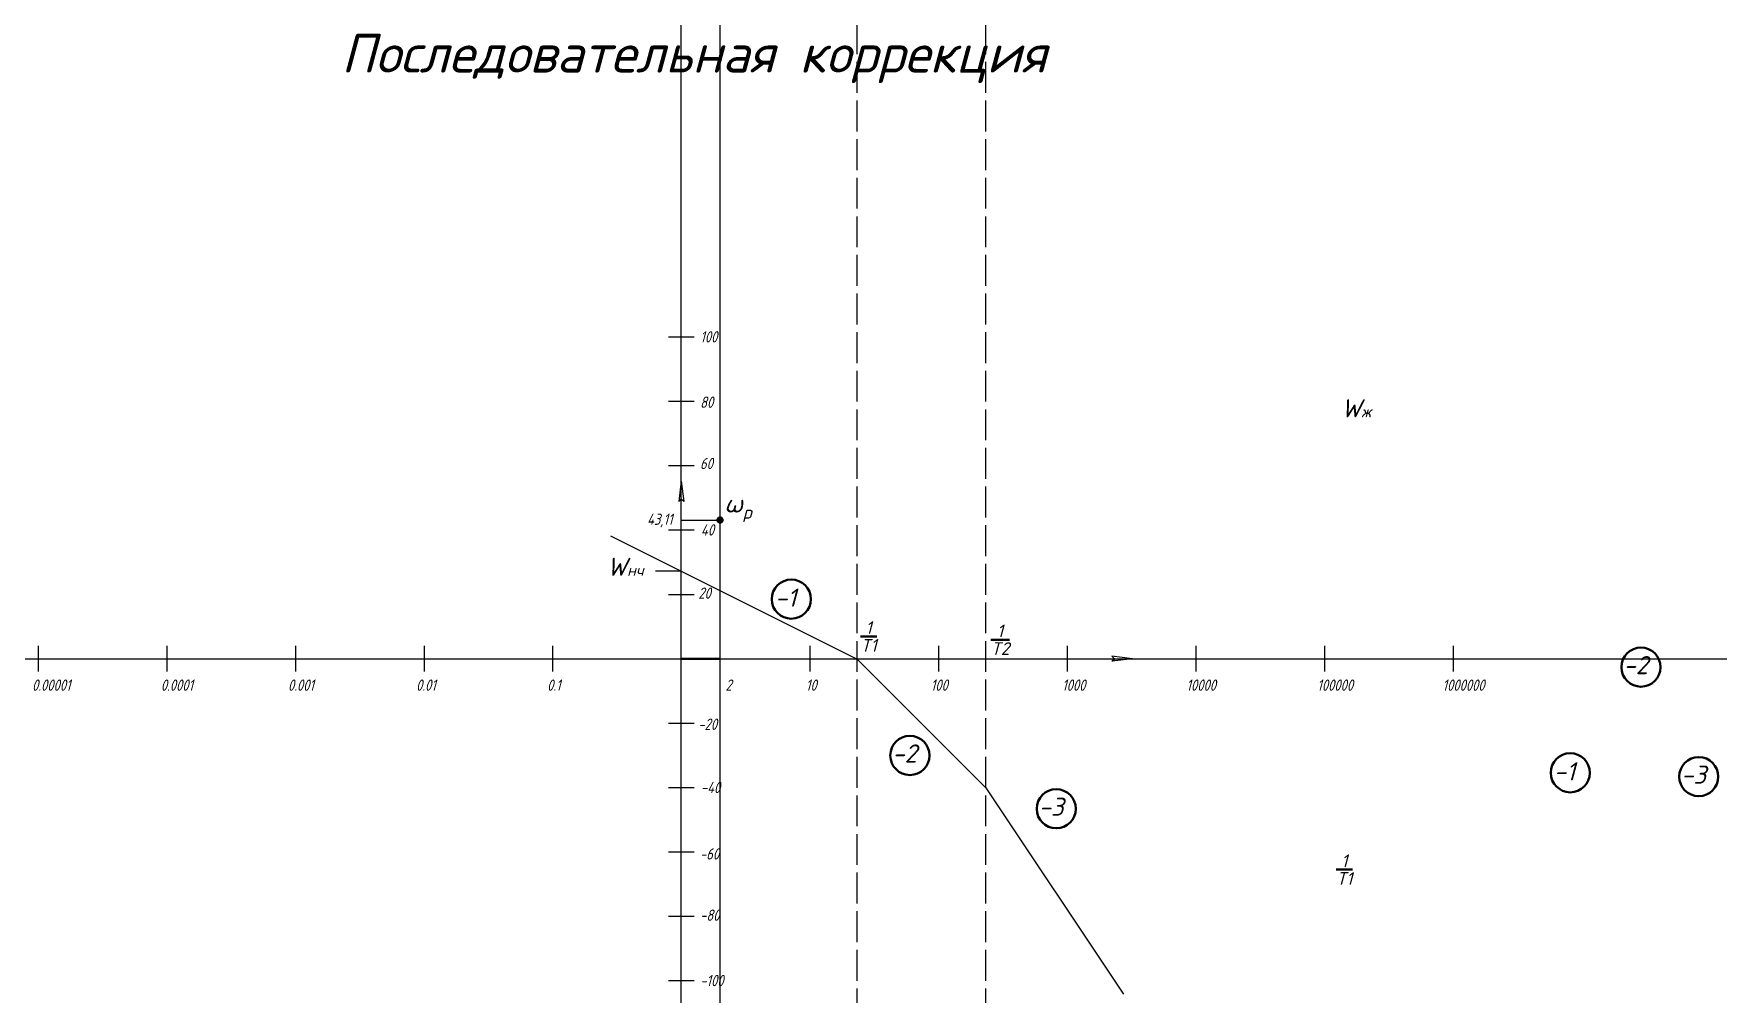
# Model space of a CAD drawing. Header units: millimetres. Extents: x 2179 to 2833, y 1515 to 1889.
import ezdxf

# ---------------------------------------------------------------- set-up
doc = ezdxf.new("R2010")
doc.units = ezdxf.units.MM
doc.linetypes.add('ACAD_ISO02W100', pattern=[15, 12, -3])
doc.linetypes.add('Amconstr', pattern=[9999, 9999, 0])
doc.layers.add('0.5', color=255, linetype='Continuous', lineweight=50)
doc.layers.add('AM_CL', color=1, linetype='Amconstr', lineweight=25)
doc.styles.add('ГОСТ', font='GOST type A.ttf', dxfattribs={"oblique": 15, "height": 5})

msp = doc.modelspace()

# ---------------------------------------------------------------- hatches: boundary and pattern name
at = {"layer": '0.5'}
h = msp.add_hatch(color=4, dxfattribs=at)
h.dxf.hatch_style = 1
h.paths.add_polyline_path([(2445.51, 1700.7, 0.414653), (2444.51, 1699.7), (2445.51, 1699.7)])
h.paths.add_polyline_path([(2446.51, 1699.7, 0.413774), (2445.51, 1700.7), (2445.51, 1699.7), (2445.51, 1698.7, 0.413774)])
h.paths.add_polyline_path([(2445.51, 1699.7), (2444.51, 1699.7, 0.414653), (2445.51, 1698.7)])

# ---------------------------------------------------------------- linework, layer by layer
for p, q in [((2425.46, 1770.82), (2435.46, 1770.82)), ((2425.46, 1745.82), (2435.46, 1745.82)), ((2425.46, 1720.82), (2435.46, 1720.82)), ((2425.46, 1695.82), (2435.46, 1695.82)), ((2430.46, 1679.79), (2420.46, 1679.79)), ((2425.46, 1670.82), (2435.46, 1670.82)), ((2180.46, 1650.82), (2180.46, 1640.82)), ((2230.46, 1650.82), (2230.46, 1640.82)), ((2280.46, 1650.82), (2280.46, 1640.82)), ((2330.46, 1650.82), (2330.46, 1640.82)), ((2380.46, 1650.82), (2380.46, 1640.82)), ((2480.46, 1650.82), (2480.46, 1640.82)), ((2530.46, 1650.82), (2530.46, 1640.82)), ((2580.46, 1650.82), (2580.46, 1640.82)), ((2630.46, 1650.82), (2630.46, 1640.82)), ((2680.46, 1650.82), (2680.46, 1640.82)), ((2730.46, 1650.82), (2730.46, 1640.82)), ((2425.46, 1620.82), (2435.46, 1620.82)), ((2425.46, 1595.82), (2435.46, 1595.82)), ((2425.46, 1570.82), (2435.46, 1570.82)), ((2425.46, 1545.82), (2435.46, 1545.82)), ((2425.46, 1520.82), (2435.46, 1520.82))]:
    msp.add_line(p, q)
at = {"color": 4}
msp.add_line((2430.46, 1699.7), (2445.51, 1699.7), dxfattribs=at)
at = {"color": 2}
for p, q in [((2402.97, 1693.54), (2498.79, 1645.63)), ((2498.79, 1645.63), (2548.79, 1595.63)), ((2548.79, 1595.63), (2602.26, 1515.42))]:
    msp.add_line(p, q, dxfattribs=at)
at = {"color": 6}
msp.add_xline((2445.51, 1645.82), (0, 1), dxfattribs=at)
at = {"linetype": 'ACAD_ISO02W100'}
for p in [(2498.79, 1645.82), (2498.79, 1670.82), (2548.79, 1645.82), (2548.79, 1670.82)]:
    msp.add_xline(p, (0, 1), dxfattribs=at)
at = {"layer": '0.5', "color": 4}
msp.add_line((2430.46, 1645.82), (2445.51, 1645.82), dxfattribs=at)
msp.add_circle((2445.51, 1699.7), 1, dxfattribs=at)
at = {"layer": '0.5'}
for centre in [(2473.22, 1668.96), (2803.43, 1642.54), (2519.29, 1608.21), (2775.96, 1601.49), (2825.9, 1599.99), (2576.18, 1587.52)]:
    msp.add_circle(centre, 7.6, dxfattribs=at)
at = {"layer": 'AM_CL', "color": 4}
for p, q in [((2430.46, 1714.84), (2429.46, 1706.84)), ((2430.46, 1714.84), (2431.46, 1706.84)), ((2429.46, 1706.84), (2430.46, 1707.84)), ((2431.46, 1706.84), (2430.46, 1707.84)), ((2605.85, 1645.82), (2597.85, 1646.82)), ((2597.85, 1646.82), (2598.85, 1645.82)), ((2605.85, 1645.82), (2597.85, 1644.82)), ((2597.85, 1644.82), (2598.85, 1645.82))]:
    msp.add_line(p, q, dxfattribs=at)
at = {"layer": 'AM_CL'}
for direction in [(0, 1), (1, 0)]:
    msp.add_xline((2430.46, 1645.82), direction, dxfattribs=at)

# ---------------------------------------------------------------- texts
at = {"layer": '0.5', "style": 'ГОСТ'}
for s, width, heights, insert, char_height, attachment_point in [('{\\fISOCPEUR|b0|i0|c204|p34;\\C2;Последовательная коррекция}', 329.4837, [0], (2298.27, 1888.55), 15, 1), ('{\\C2;100}', 17.4326, [0], (2437.81, 1773.08), 4.4, 1), ('{\\C2;80}', 17.4326, [0], (2437.76, 1747.67), 4.4, 1), ('{\\fISOCPEUR|b0|i0|c0|p34;\\C2;W\\fISOCPEUR|b0|i0|c204|p34;\\H0.625x;ж}', 17.4326, [0], (2686.95, 1746.65), 7.04, 1), ('{\\C2;60}', 17.4326, [0], (2437.72, 1723.86), 4.4, 1), ('\\A1;{\\fISOCPEUR|b0|i0|c0|p34;\\C2;ω\\fISOCPEUR|b0|i0|c204|p34;\\H0.7x;\\S^ р;}', 17.4326, [0], (2447.2, 1709.65), 7.04, 1), ('{\\C2;43,11}', 17.4326, [0], (2417.15, 1702.21), 4.4, 1), ('{\\C2;40}', 17.4326, [0], (2438.07, 1698.05), 4.4, 1), ('{\\fISOCPEUR|b0|i0|c0|p34;\\C2;W\\fISOCPEUR|b0|i0|c204|p34;\\H0.625x;нч}', 17.4326, [0], (2401.56, 1685.05), 7.04, 1), ('{\\C2;20}', 17.4326, [0], (2437.06, 1673.49), 4.4, 1), ('{\\fISOCPEUR|b0|i0|c204|p34;\\C2;-1}', 17.4326, [0], (2466.85, 1673.05), 7.04, 1), ('\\A1;{\\fISOCPEUR|b0|i0|c204|p34;\\H0.7x;\\C2;\\S1/T1;}', 17.4326, [0], (2500.1, 1660.36), 7.04, 1), ('\\A1;{\\fISOCPEUR|b0|i0|c204|p34;\\H0.7x;\\C2;\\S1/T2;}', 17.4326, [11.5], (2550.73, 1659.1), 7.04, 1), ('{\\fISOCPEUR|b0|i0|c204|p34;\\C2;-2}', 17.4326, [0], (2796.57, 1646.84), 7.04, 1), ('{\\C2;0.00001}', 17.4326, [0], (2178.12, 1637.75), 4.4, 1), ('{\\C2;0.0001}', 17.4326, [0], (2228.16, 1637.75), 4.4, 1), ('{\\C2;0.001}', 17.4326, [0], (2277.58, 1637.75), 4.4, 1), ('{\\C2;0.01}', 17.4326, [0], (2327.37, 1637.75), 4.4, 1), ('{\\C2;0.1}', 17.4326, [0], (2378.3, 1637.75), 4.4, 1), ('{\\C2;2}', 17.4326, [0], (2447.61, 1637.75), 4.4, 1), ('{\\C2;10}', 17.4326, [0], (2478.85, 1637.75), 4.4, 1), ('{\\C2;100}', 17.4326, [0], (2527.39, 1637.75), 4.4, 1), ('{\\C2;1000}', 17.4326, [0], (2578.44, 1637.75), 4.4, 1), ('{\\C2;10000}', 17.4326, [0], (2626.75, 1637.75), 4.4, 1), ('{\\C2;100000}', 17.4326, [0], (2677.6, 1637.75), 4.4, 1), ('{\\C2;1000000}', 17.4326, [0], (2726.29, 1637.75), 4.4, 1), ('{\\C2;-20}', 17.4326, [0], (2437.06, 1618.15), 4.4, 7), ('{\\fISOCPEUR|b0|i0|c204|p34;\\C2;-2}', 17.4326, [0], (2512.44, 1612.51), 7.04, 1), ('{\\fISOCPEUR|b0|i0|c204|p34;\\C2;-1}', 17.4326, [0], (2769.59, 1605.58), 7.04, 1), ('{\\fISOCPEUR|b0|i0|c204|p34;\\C2;-3}', 17.4326, [0], (2819.04, 1604.29), 7.04, 1), ('{\\C2;-40}', 17.4326, [0], (2438.07, 1593.59), 4.4, 7), ('{\\fISOCPEUR|b0|i0|c204|p34;\\C2;-3}', 17.4326, [0], (2569.32, 1591.82), 7.04, 1), ('{\\C2;-60}', 17.4326, [0], (2437.72, 1567.78), 4.4, 7), ('\\A1;{\\fISOCPEUR|b0|i0|c204|p34;\\H0.7x;\\C2;\\S1/T1;}', 17.4326, [0], (2685.01, 1569.77), 7.04, 1), ('{\\C2;-80}', 17.4326, [0], (2437.76, 1543.97), 4.4, 7), ('{\\C2;-100}', 17.4326, [0], (2437.81, 1518.56), 4.4, 7)]:
    msp.add_mtext_dynamic_manual_height_columns(s, width=width, gutter_width=25, heights=heights, dxfattribs=dict(at, insert=insert, char_height=char_height, attachment_point=attachment_point))

doc.saveas('drawing.dxf')
